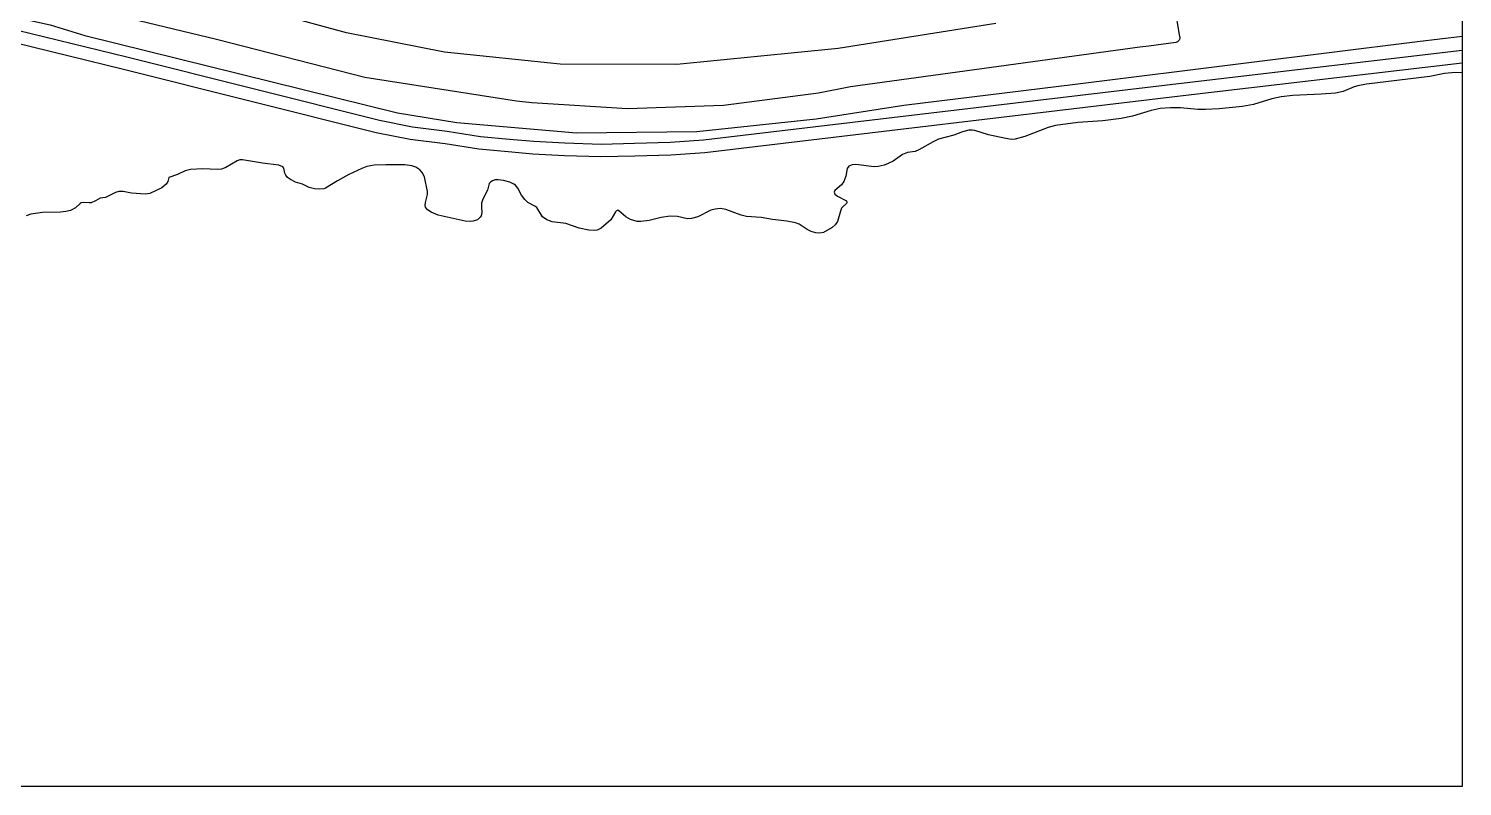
# Model space of a CAD drawing. Header units: metres. Extents: x -1339 to -841, y 9870 to 10292.
# Drawn here: x -1119.5 to -841.4, y 9869.5 to 10016.4 of the extents above; entities that cross this region are included whole.
import ezdxf

# ---------------------------------------------------------------- set-up
doc = ezdxf.new("R2010")
doc.units = ezdxf.units.M
doc.header["$LTSCALE"] = 0.001
for name, color, linetype in [('10.0 - Cartográfico', 252, 'Continuous'), ('MUB_HIDROGRAFIA', 7, 'Continuous'), ('NOS_DE_INFRAESTRUTURA', 7, 'Continuous')]:
    doc.layers.add(name, color=color, linetype=linetype)

msp = doc.modelspace()

# ---------------------------------------------------------------- linework, layer by layer
at = {"layer": '10.0 - Cartográfico'}
for points in [[(-1333.54, 9994.44), (-1313.55, 10003.07), (-1281.39, 10016.24), (-1272.33, 10019.65), (-1253.48, 10025.2), (-1234.1, 10028.89), (-1214.52, 10030.69), (-1214.41, 10030.7), (-1156.83, 10026.07), (-1147.72, 10024.41), (-1115.31, 10017.16), (-1108.57, 10015.1), (-1047.95, 10000.13), (-1036.44, 9998.27), (-1013.21, 9996.24), (-989.9, 9996.47), (-966.73, 9998.95), (-949.74, 10001.59), (-916.54, 10005.71), (-883.34, 10009.84), (-850.14, 10013.96), (-841.42, 10014.97)], [(-1146.34, 10029.68), (-1083.02, 10014.4), (-1054.27, 10007.01), (-1024.85, 10002.44), (-1021.88, 10002.14), (-1003.31, 10000.96), (-984.73, 10001.58), (-966.31, 10003.99), (-960.08, 10005.22), (-904, 10012.93), (-902.2, 10013.13), (-896.99, 10013.84), (-896.9, 10013.85), (-896.8, 10013.88), (-896.7, 10013.92), (-896.62, 10013.97), (-896.54, 10014.01), (-896.46, 10014.08), (-896.38, 10014.15), (-896.33, 10014.22), (-896.28, 10014.31), (-896.23, 10014.4), (-896.2, 10014.48), (-896.17, 10014.58), (-896.17, 10014.67), (-896.17, 10014.77), (-896.17, 10014.86), (-896.18, 10014.87), (-897.19, 10020.79)], [(-931.9, 10017.43), (-962.47, 10012.59), (-993.77, 10009.47), (-1016.37, 10009.59), (-1038.83, 10011.9), (-1057.84, 10015.61), (-1088.29, 10023.99)], [(-841.42, 10012.21), (-895.34, 10005.86), (-895.34, 10005.86), (-988.62, 9994.81), (-995.05, 9994.35), (-1001.98, 9994.17), (-1008.47, 9994), (-1015.47, 9994.22), (-1021.52, 9994.54), (-1026.21, 9994.98), (-1026.21, 9994.98), (-1031.83, 9995.5), (-1038.3, 9996.53), (-1045.04, 9997.34), (-1051.45, 9998.63), (-1100.44, 10010.9), (-1121.64, 10016.11)], [(-1122.18, 10013.79), (-1101.11, 10008.61), (-1052.06, 9996.33), (-1045.48, 9995.01), (-1038.68, 9994.19), (-1032.18, 9993.16), (-1026.46, 9992.63), (-1021.72, 9992.18), (-1015.58, 9991.85), (-1008.48, 9991.63), (-1001.91, 9991.81), (-994.92, 9991.99), (-988.36, 9992.46), (-895.02, 10003.52), (-841.42, 10009.83)]]:
    msp.add_lwpolyline(points, dxfattribs=at)
at = {"layer": 'MUB_HIDROGRAFIA', "color": 170, "linetype": 'Continuous'}
msp.add_lwpolyline([(-841.42, 10007.97), (-843.45, 10007.89), (-844.88, 10007.72), (-847.73, 10007.18), (-860.01, 10005.7), (-861.68, 10005.37), (-862.37, 10005.15), (-864.5, 10004.28), (-866.04, 10003.94), (-868.78, 10003.72), (-874.31, 10003.48), (-876.55, 10003.23), (-878.38, 10002.82), (-881.92, 10001.74), (-884.06, 10001.34), (-888.57, 10000.89), (-891.21, 10000.74), (-892.75, 10000.77), (-896.08, 10001.11), (-898.04, 10001.09), (-900.04, 10000.93), (-901.76, 10000.57), (-905.39, 9999.46), (-907.57, 9999.03), (-911.15, 9998.6), (-915.98, 9998.23), (-920.32, 9997.67), (-921.74, 9997.25), (-926.25, 9995.55), (-928.16, 9995.02), (-928.86, 9994.98), (-929.94, 9995.12), (-933.34, 9995.88), (-935.94, 9996.67), (-936.46, 9996.76), (-937.16, 9996.73), (-938.35, 9996.42), (-940.04, 9995.8), (-943.02, 9994.99), (-944.08, 9994.52), (-946.81, 9992.92), (-947.54, 9992.65), (-949.05, 9992.41), (-950.02, 9992.05), (-951.83, 9990.75), (-952.76, 9990.28), (-953.53, 9989.99), (-954.74, 9989.71), (-955.51, 9989.66), (-959.06, 9990.1), (-959.76, 9990.05), (-960.44, 9989.77), (-960.75, 9989.3), (-960.99, 9987.81), (-961.38, 9986.79), (-961.82, 9986.17), (-963.11, 9985.09), (-963.27, 9984.73), (-963.12, 9984.36), (-962.63, 9983.95), (-960.87, 9983.07), (-960.8, 9982.76), (-960.87, 9982.51), (-961.51, 9981.99), (-961.81, 9981.61), (-962.05, 9981.05), (-962.61, 9979.05), (-963.03, 9978.4), (-963.61, 9977.87), (-965.35, 9976.9), (-966.01, 9976.76), (-966.82, 9976.84), (-967.69, 9977.09), (-968.46, 9977.49), (-970.03, 9978.55), (-970.76, 9978.81), (-972.42, 9979.09), (-975.19, 9979.43), (-977.39, 9979.82), (-980.28, 9980), (-981.29, 9980.28), (-984.28, 9981.35), (-985.28, 9981.58), (-986.36, 9981.47), (-987.15, 9981.25), (-989.69, 9979.94), (-990.94, 9979.6), (-991.71, 9979.56), (-993.63, 9979.99), (-995.03, 9980.07), (-996.78, 9979.81), (-999.12, 9979.23), (-1000.72, 9979.02), (-1001.46, 9979.07), (-1002.73, 9979.45), (-1003.69, 9979.98), (-1004.99, 9981.13), (-1005.24, 9981.22), (-1005.46, 9981.14), (-1005.67, 9980.91), (-1006.58, 9979.37), (-1008.46, 9977.73), (-1009.2, 9977.38), (-1009.67, 9977.3), (-1010.86, 9977.36), (-1012.72, 9977.77), (-1015.31, 9978.66), (-1017.97, 9979), (-1018.98, 9979.36), (-1019.83, 9979.98), (-1020.94, 9981.74), (-1021.32, 9982.04), (-1022.67, 9982.74), (-1023.27, 9983.31), (-1023.89, 9984.14), (-1024.6, 9985.51), (-1025.07, 9986.09), (-1025.39, 9986.32), (-1026.18, 9986.66), (-1027.39, 9986.97), (-1028.42, 9987.14), (-1029.02, 9987.11), (-1029.55, 9986.95), (-1029.93, 9986.7), (-1030.15, 9986.39), (-1030.48, 9985.14), (-1031.36, 9983.48), (-1031.66, 9982.7), (-1031.68, 9981.92), (-1031.57, 9980.81), (-1031.73, 9980.15), (-1031.9, 9979.86), (-1032.44, 9979.38), (-1033.24, 9979.11), (-1033.72, 9979.06), (-1034.82, 9979.11), (-1040.03, 9980.29), (-1041.39, 9980.85), (-1042.11, 9981.34), (-1042.49, 9981.86), (-1042.56, 9982.14), (-1042.52, 9982.76), (-1042.15, 9984.26), (-1042.11, 9984.89), (-1042.7, 9987.69), (-1043.14, 9988.57), (-1043.59, 9989.08), (-1044.41, 9989.57), (-1045.19, 9989.84), (-1046.55, 9990.05), (-1050.18, 9990.04), (-1052.48, 9989.95), (-1053.87, 9989.7), (-1054.86, 9989.35), (-1057.38, 9988.15), (-1059.56, 9986.96), (-1061.88, 9985.52), (-1062.26, 9985.4), (-1063.16, 9985.33), (-1064.07, 9985.41), (-1065.05, 9985.62), (-1066.35, 9986.29), (-1067.74, 9986.7), (-1068.71, 9987.18), (-1069.25, 9987.58), (-1069.59, 9988.02), (-1069.8, 9988.45), (-1070.02, 9989.41), (-1070.2, 9989.67), (-1070.94, 9989.95), (-1074.14, 9990.33), (-1078.04, 9991.02), (-1078.53, 9991), (-1079.05, 9990.83), (-1081.27, 9989.52), (-1082.05, 9989.21), (-1082.88, 9989.11), (-1085.7, 9989.26), (-1088.11, 9989.15), (-1089.14, 9988.89), (-1090.59, 9988.15), (-1092.31, 9987.61), (-1092.46, 9986.78), (-1092.8, 9986.28), (-1093.68, 9985.55), (-1095.99, 9984.45), (-1096.86, 9984.38), (-1099.51, 9984.56), (-1101.18, 9984.88), (-1102.01, 9984.89), (-1102.66, 9984.67), (-1104.58, 9983.73), (-1105.59, 9983.56), (-1106.53, 9983.03), (-1107.36, 9982.7), (-1107.78, 9982.66), (-1108.86, 9982.74), (-1109.31, 9982.69), (-1109.52, 9982.57), (-1110.38, 9981.69), (-1111.38, 9981.2), (-1112.29, 9980.99), (-1113.29, 9980.88), (-1116.77, 9980.8), (-1119.09, 9980.48), (-1119.98, 9980.15)], dxfattribs=at)
at = {"layer": 'NOS_DE_INFRAESTRUTURA'}
msp.add_lwpolyline([(-1333.54, 10291.6), (-841.42, 10291.6), (-841.42, 9869.52), (-1333.54, 9869.52)], close=True, dxfattribs=at)

doc.saveas('drawing.dxf')
